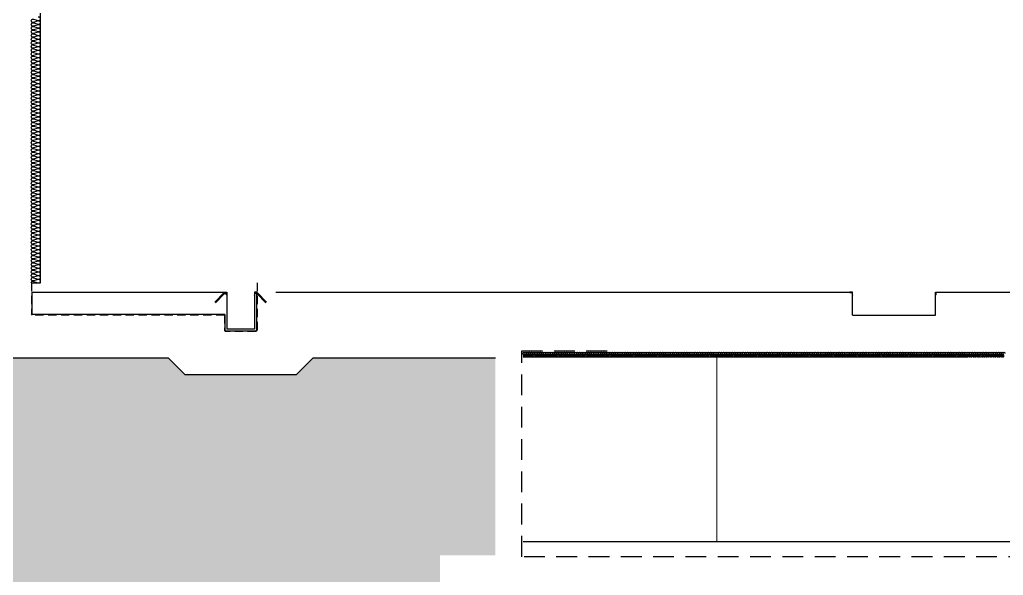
# Model space of a CAD drawing. Header units: millimetres. Extents: x 19868 to 801382, y -4805 to 85279.
# Drawn here: x 138163 to 148822, y 31313 to 37331 of the extents above; entities that cross this region are included whole.
import ezdxf

# ---------------------------------------------------------------- set-up
doc = ezdxf.new("R2010")
doc.units = ezdxf.units.MM
doc.header["$LTSCALE"] = 250
doc.linetypes.add('HID', pattern=[2.8, 1.8, -1])
for name, color, linetype in [('4fin', 4, 'Continuous'), ('A-ELE-8', 8, 'Continuous'), ('A-FIN', 6, 'Continuous'), ('A-FIN-8', 8, 'Continuous'), ('A-WP', 1, 'HID'), ('A-버림CONC', 4, 'Continuous'), ('ISL', 251, 'Continuous'), ('지반', 254, 'Continuous')]:
    doc.layers.add(name, color=color, linetype=linetype)
doc.layers.add('A-ELE-9', color=9, linetype='Continuous', lineweight=5)

msp = doc.modelspace()

# ---------------------------------------------------------------- hatches: boundary and pattern name
at = {"layer": '지반'}
h = msp.add_hatch(dxfattribs=at)
h.set_pattern_fill('EARTH', color=251, scale=70, angle=45)
h.paths.add_polyline_path([(35638.2, 34128.9), (27538.2, 33228.9), (19867.8, 33228.9), (19867.8, 23234.4), (170632.4, 23234.4), (170632.4, 34678.9), (161838.2, 34678.9), (161838.2, 34628.9), (161888.2, 34628.9), (161888.2, 34568.9), (161638.2, 34568.9), (161638.2, 34628.9), (161688.2, 34628.9), (161688.2, 34828.9), (159788.2, 34828.9), (159788.2, 34778.9), (159638.2, 34778.9), (159638.2, 33758.9), (159538.2, 33758.9), (159538.2, 31528.9), (160638.2, 31528.9), (160638.2, 30028.9), (160738.2, 30028.9), (160738.2, 29968.9), (145618.2, 29968.9), (145618.2, 30028.9), (145718.2, 30028.9), (145718.2, 30768.9), (142618.2, 30768.9), (142618.2, 30828.9), (142718.2, 30828.9), (142718.2, 31528.9), (143318.2, 31528.9), (143318.2, 33668.9), (141343.1, 33668.9), (141163.1, 33488.9), (139953.4, 33488.9), (139773.4, 33668.9), (137588.2, 33668.9), (137588.2, 33728.9), (137688.2, 33728.9), (137688.2, 34318.9), (135363.1, 34318.9), (135263.1, 34218.9), (124888.2, 34218.9), (124888.2, 32228.9), (125488.2, 32228.9), (125488.2, 31528.9), (125588.2, 31528.9), (125588.2, 31468.9), (123888.2, 31468.9), (123888.2, 31528.9), (123988.2, 31528.9), (123988.2, 31868.9), (118638.2, 31868.9), (118638.2, 31528.9), (118738.2, 31528.9), (118738.2, 31468.9), (117038.2, 31468.9), (117038.2, 31528.9), (117138.2, 31528.9), (117138.2, 32228.9), (117738.2, 32228.9), (117738.2, 34348.9), (115338.2, 34348.9), (115338.2, 33878.9), (115438.2, 33878.9), (115438.2, 33818.9), (114638.2, 33818.9), (114638.2, 33878.9), (114738.2, 33878.9), (114738.2, 34338.9), (88438.2, 34338.9), (88438.2, 31628.9), (89038.2, 31628.9), (89038.2, 30928.9), (89138.2, 30928.9), (89138.2, 30868.9), (87438.2, 30868.9), (87438.2, 30928.9), (87538.2, 30928.9), (87538.2, 31268.9), (82938.2, 31268.9), (82938.2, 30928.9), (83038.2, 30928.9), (83038.2, 30868.9), (81338.2, 30868.9), (81338.2, 30928.9), (81438.2, 30928.9), (81438.2, 31268.9), (75338.2, 31268.9), (75338.2, 30928.9), (75438.2, 30928.9), (75438.2, 30868.9), (73738.2, 30868.9), (73738.2, 30928.9), (73838.2, 30928.9), (73838.2, 31628.9), (74438.2, 31628.9), (74438.2, 33818.9), (56438.2, 33818.9), (56438.2, 31878.9), (57038.2, 31878.9), (57038.2, 30878.9), (57138.2, 30878.9), (57138.2, 30818.9), (52138.2, 30818.9), (52138.2, 30878.9), (52238.2, 30878.9), (52238.2, 31878.9), (52538.2, 31878.9), (52538.2, 33748.9), (45258.2, 33748.9), (45258.2, 33108.9), (45358.2, 33108.9), (45358.2, 33048.9), (43518.2, 33048.9), (43518.2, 33108.9), (43618.2, 33108.9), (43618.2, 33648.9), (41678.2, 33648.9), (41608.2, 33718.9), (40588.2, 33718.9), (40588.2, 33028.9), (40688.2, 33028.9), (40688.2, 32968.9), (38988.2, 32968.9), (38988.2, 33028.9), (39088.2, 33028.9), (39088.2, 33678.9), (38838.2, 33828.9), (38838.2, 34308.9), (38848.7, 34319.4), (37038.2, 34128.9)])

# ---------------------------------------------------------------- linework, layer by layer
at = {"layer": '4fin'}
for points in [[(147158.2, 34378.9, 0.1640283), (147159.5, 34375.9), (147185.2, 34375.9), (147185.2, 34350.2, 0.1902405), (147188.2, 34348.9), (147188.2, 34378.9)], [(148118.2, 34378.9, -0.1640283), (148116.9, 34375.9), (148091.2, 34375.9), (148091.2, 34350.2, -0.1902405), (148088.2, 34348.9), (148088.2, 34378.9)]]:
    msp.add_lwpolyline(points, format="xyb", close=True, dxfattribs=at)
at = {"layer": 'A-ELE-8'}
for p, q in [((140379.4, 34375.9), (140277.3, 34272.3)), ((140383.6, 34365.9), (140284.4, 34265.3)), ((140379.4, 34375.9), (140405.2, 34375.9)), ((140383.6, 34365.9), (140405.2, 34365.9)), ((140737, 34375.9), (140711.2, 34375.9)), ((140732.9, 34365.9), (140711.2, 34365.9)), ((140732.9, 34365.9), (140832, 34265.3)), ((140737, 34375.9), (140839.1, 34272.3))]:
    msp.add_line(p, q, dxfattribs=at)
for points in [[(140405.2, 34352.5), (140405.2, 34375.9), (140381.9, 34375.9, -0.3837147), (140378.2, 34378.9), (140408.2, 34378.9), (140408.2, 34348.9, -0.4270462)], [(140711.2, 34352.5), (140711.2, 34375.9), (140734.5, 34375.9, 0.3837147), (140738.2, 34378.9), (140708.2, 34378.9), (140708.2, 34348.9, 0.4270462)]]:
    msp.add_lwpolyline(points, format="xyb", close=True, dxfattribs=at)
at = {"layer": 'A-ELE-9'}
msp.add_line((145718.2, 33678.9), (145718.2, 31678.9), dxfattribs=at)
at = {"layer": 'A-FIN'}
for p, q in [((138291.2, 34378.9), (140408.2, 34378.9)), ((140408.2, 34378.9), (140408.2, 33978.9)), ((140708.2, 34378.9), (140708.2, 33978.9)), ((140708.2, 34378.9), (140735.2, 34378.9)), ((140938.2, 34378.9), (147188.2, 34378.9)), ((147188.2, 34128.9), (147188.2, 34378.9)), ((148088.2, 34128.9), (148088.2, 34378.9)), ((148088.2, 34378.9), (149238.2, 34378.9)), ((147188.2, 34128.9), (148088.2, 34128.9)), ((140708.2, 33978.9), (140408.2, 33978.9)), ((143618.2, 31678.9), (159238.2, 31678.9))]:
    msp.add_line(p, q, dxfattribs=at)
at = {"layer": 'A-FIN-8'}
for p, q in [((138296.2, 34378.9), (138296.2, 34147.1)), ((140730.2, 34378.9), (140730.2, 33967.1)), ((138306.4, 34136.9), (138296.2, 34147.1)), ((140386.2, 34136.9), (138306.4, 34136.9)), ((140386.2, 34136.9), (140386.2, 33967.1)), ((140396.4, 33956.9), (140386.2, 33967.1)), ((140396.4, 33956.9), (140386.2, 33967.1)), ((140720, 33956.9), (140396.4, 33956.9)), ((140720, 33956.9), (140730.2, 33967.1)), ((140720, 33956.9), (140730.2, 33967.1))]:
    msp.add_line(p, q, dxfattribs=at)
at = {"layer": 'A-WP', "ltscale": 0.2}
for p, q in [((140735.2, 34478.9), (140735.2, 33964.1)), ((140735.2, 34478.9), (140738.2, 34478.9)), ((138303.4, 34131.9), (138291.2, 34144.1)), ((140381.2, 34131.9), (138303.4, 34131.9)), ((140381.2, 34131.9), (140381.2, 33964.1)), ((140381.2, 33964.1), (140393.4, 33951.9)), ((140723.1, 33951.9), (140393.4, 33951.9)), ((140735.2, 33964.1), (140723.1, 33951.9))]:
    msp.add_line(p, q, dxfattribs=at)
at = {"layer": 'A-WP', "linetype": 'HID', "ltscale": 0.2}
msp.add_lwpolyline([(138288.2, 34478.9), (138291.2, 34478.9), (138291.2, 34144.1)], dxfattribs=at)
at = {"layer": 'A-WP', "linetype": 'HID', "ltscale": 0.5}
msp.add_lwpolyline([(157938.2, 34343.9), (158953.2, 34343.9), (158953.2, 33843.9), (159253.2, 33843.9), (159253.2, 31513.9), (143603.2, 31513.9), (143603.2, 33743.9), (144618.2, 33743.9)], dxfattribs=at)
at = {"layer": 'A-버림CONC'}
msp.add_lwpolyline([(137688.2, 33728.9), (137588.2, 33728.9), (137588.2, 33668.9), (139773.4, 33668.9), (139953.4, 33488.9), (141163.1, 33488.9), (141343.1, 33668.9), (143318.2, 33668.9)], dxfattribs=at)
at = {"layer": 'ISL'}
msp.add_lwpolyline([(138291.2, 34478.9), (138388.2, 34478.9), (138388.2, 42128.9), (139138.2, 42128.9), (139138.2, 43248.9), (149138.2, 43248.9), (149138.2, 42328.9), (150138.2, 42328.9), (150138.2, 43248.9), (154138.2, 43248.9), (154138.2, 42328.9), (155138.2, 42328.9), (155138.2, 43228.9), (158938.2, 43228.9), (158938.2, 42878.9), (159038.2, 42878.9)], dxfattribs=at)
msp.add_lwpolyline([(138288.2, 34479, -0.5092668), (138312.4, 34496.6), (138364, 34481.3, 1.3725934), (138364, 34516.6), (138312.4, 34501.3, -0.5092668), (138288.2, 34519, -0.5092668), (138312.4, 34536.6), (138364, 34521.3, 1.3725934), (138364, 34556.6), (138312.4, 34541.3, -0.5092668), (138288.2, 34559, -0.5092668), (138312.4, 34576.6), (138364, 34561.3, 1.3725934), (138364, 34596.6), (138312.4, 34581.3, -0.5092668), (138288.2, 34599, -0.5092668), (138312.4, 34616.6), (138364, 34601.3, 1.3725934), (138364, 34636.6), (138312.4, 34621.3, -0.5092668), (138288.2, 34639, -0.5092668), (138312.4, 34656.6), (138364, 34641.3, 1.3725934), (138364, 34676.6), (138312.4, 34661.3, -0.5092668), (138288.2, 34679, -0.5092668), (138312.4, 34696.6), (138364, 34681.3, 1.3725934), (138364, 34716.6), (138312.4, 34701.3, -0.5092668), (138288.2, 34719, -0.5092668), (138312.4, 34736.6), (138364, 34721.3, 1.3725934), (138364, 34756.6), (138312.4, 34741.3, -0.5092668), (138288.2, 34759, -0.5092668), (138312.4, 34776.6), (138364, 34761.3, 1.3725934), (138364, 34796.6), (138312.4, 34781.3, -0.5092668), (138288.2, 34799, -0.5092668), (138312.4, 34816.6), (138364, 34801.3, 1.3725934), (138364, 34836.6), (138312.4, 34821.3, -0.5092668), (138288.2, 34839, -0.5092668), (138312.4, 34856.6), (138364, 34841.3, 1.3725934), (138364, 34876.6), (138312.4, 34861.3, -0.5092668), (138288.2, 34879, -0.5092668), (138312.4, 34896.6), (138364, 34881.3, 1.3725934), (138364, 34916.6), (138312.4, 34901.3, -0.5092668), (138288.2, 34919, -0.5092668), (138312.4, 34936.6), (138364, 34921.3, 1.3725934), (138364, 34956.6), (138312.4, 34941.3, -0.5092668), (138288.2, 34959, -0.5092668), (138312.4, 34976.6), (138364, 34961.3, 1.3725934), (138364, 34996.6), (138312.4, 34981.3, -0.5092668), (138288.2, 34999, -0.5092668), (138312.4, 35016.6), (138364, 35001.3, 1.3725934), (138364, 35036.6), (138312.4, 35021.3, -0.5092668), (138288.2, 35039, -0.5092668), (138312.4, 35056.6), (138364, 35041.3, 1.3725934), (138364, 35076.6), (138312.4, 35061.3, -0.5092668), (138288.2, 35079, -0.5092668), (138312.4, 35096.6), (138364, 35081.3, 1.3725934), (138364, 35116.6), (138312.4, 35101.3, -0.5092668), (138288.2, 35119, -0.5092668), (138312.4, 35136.6), (138364, 35121.3, 1.3725934), (138364, 35156.6), (138312.4, 35141.3, -0.5092668), (138288.2, 35159, -0.5092668), (138312.4, 35176.6), (138364, 35161.3, 1.3725934), (138364, 35196.6), (138312.4, 35181.3, -0.5092668), (138288.2, 35199, -0.5092668), (138312.4, 35216.6), (138364, 35201.3, 1.3725934), (138364, 35236.6), (138312.4, 35221.3, -0.5092668), (138288.2, 35239, -0.5092668), (138312.4, 35256.6), (138364, 35241.3, 1.3725934), (138364, 35276.6), (138312.4, 35261.3, -0.5092668), (138288.2, 35279, -0.5092668), (138312.4, 35296.6), (138364, 35281.3, 1.3725934), (138364, 35316.6), (138312.4, 35301.3, -0.5092668), (138288.2, 35319, -0.5092668), (138312.4, 35336.6), (138364, 35321.3, 1.3725934), (138364, 35356.6), (138312.4, 35341.3, -0.5092668), (138288.2, 35359, -0.5092668), (138312.4, 35376.6), (138364, 35361.3, 1.3725934), (138364, 35396.6), (138312.4, 35381.3, -0.5092668), (138288.2, 35399, -0.5092668), (138312.4, 35416.6), (138364, 35401.3, 1.3725934), (138364, 35436.6), (138312.4, 35421.3, -0.5092668), (138288.2, 35439, -0.5092668), (138312.4, 35456.6), (138364, 35441.3, 1.3725934), (138364, 35476.6), (138312.4, 35461.3, -0.5092668), (138288.2, 35479, -0.5092668), (138312.4, 35496.6), (138364, 35481.3, 1.3725934), (138364, 35516.6), (138312.4, 35501.3, -0.5092668), (138288.2, 35519, -0.5092668), (138312.4, 35536.6), (138364, 35521.3, 1.3725934), (138364, 35556.6), (138312.4, 35541.3, -0.5092668), (138288.2, 35559, -0.5092668), (138312.4, 35576.6), (138364, 35561.3, 1.3725934), (138364, 35596.6), (138312.4, 35581.3, -0.5092668), (138288.2, 35599, -0.5092668), (138312.4, 35616.6), (138364, 35601.3, 1.3725934), (138364, 35636.6), (138312.4, 35621.3, -0.5092668), (138288.2, 35639, -0.5092668), (138312.4, 35656.6), (138364, 35641.3, 1.3725934), (138364, 35676.6), (138312.4, 35661.3, -0.5092668), (138288.2, 35679, -0.5092668), (138312.4, 35696.6), (138364, 35681.3, 1.3725934), (138364, 35716.6), (138312.4, 35701.3, -0.5092668), (138288.2, 35719, -0.5092668), (138312.4, 35736.6), (138364, 35721.3, 1.3725934), (138364, 35756.6), (138312.4, 35741.3, -0.5092668), (138288.2, 35759, -0.5092668), (138312.4, 35776.6), (138364, 35761.3, 1.3725934), (138364, 35796.6), (138312.4, 35781.3, -0.5092668), (138288.2, 35799, -0.5092668), (138312.4, 35816.6), (138364, 35801.3, 1.3725934), (138364, 35836.6), (138312.4, 35821.3, -0.5092668), (138288.2, 35839, -0.5092668), (138312.4, 35856.6), (138364, 35841.3, 1.3725934), (138364, 35876.6), (138312.4, 35861.3, -0.5092668), (138288.2, 35879, -0.5092668), (138312.4, 35896.6), (138364, 35881.3, 1.3725934), (138364, 35916.6), (138312.4, 35901.3, -0.5092668), (138288.2, 35919, -0.5092668), (138312.4, 35936.6), (138364, 35921.3, 1.3725934), (138364, 35956.6), (138312.4, 35941.3, -0.5092668), (138288.2, 35959, -0.5092668), (138312.4, 35976.6), (138364, 35961.3, 1.3725934), (138364, 35996.6), (138312.4, 35981.3, -0.5092668), (138288.2, 35999, -0.5092668), (138312.4, 36016.6), (138364, 36001.3, 1.3725934), (138364, 36036.6), (138312.4, 36021.3, -0.5092668), (138288.2, 36039, -0.5092668), (138312.4, 36056.6), (138364, 36041.3, 1.3725934), (138364, 36076.6), (138312.4, 36061.3, -0.5092668), (138288.2, 36079, -0.5092668), (138312.4, 36096.6), (138364, 36081.3, 1.3725934), (138364, 36116.6), (138312.4, 36101.3, -0.5092668), (138288.2, 36119, -0.5092668), (138312.4, 36136.6), (138364, 36121.3, 1.3725934), (138364, 36156.6), (138312.4, 36141.3, -0.5092668), (138288.2, 36159, -0.5092668), (138312.4, 36176.6), (138364, 36161.3, 1.3725934), (138364, 36196.6), (138312.4, 36181.3, -0.5092668), (138288.2, 36199, -0.5092668), (138312.4, 36216.6), (138364, 36201.3, 1.3725934), (138364, 36236.6), (138312.4, 36221.3, -0.5092668), (138288.2, 36239, -0.5092668), (138312.4, 36256.6), (138364, 36241.3, 1.3725934), (138364, 36276.6), (138312.4, 36261.3, -0.5092668), (138288.2, 36279, -0.5092668), (138312.4, 36296.6), (138364, 36281.3, 1.3725934), (138364, 36316.6), (138312.4, 36301.3, -0.5092668), (138288.2, 36319, -0.5092668), (138312.4, 36336.6), (138364, 36321.3, 1.3725934), (138364, 36356.6), (138312.4, 36341.3, -0.5092668), (138288.2, 36359, -0.5092668), (138312.4, 36376.6), (138364, 36361.3, 1.3725934), (138364, 36396.6), (138312.4, 36381.3, -0.5092668), (138288.2, 36399, -0.5092668), (138312.4, 36416.6), (138364, 36401.3, 1.3725934), (138364, 36436.6), (138312.4, 36421.3, -0.5092668), (138288.2, 36439, -0.5092668), (138312.4, 36456.6), (138364, 36441.3, 1.3725934), (138364, 36476.6), (138312.4, 36461.3, -0.5092668), (138288.2, 36479, -0.5092668), (138312.4, 36496.6), (138364, 36481.3, 1.3725934), (138364, 36516.6), (138312.4, 36501.3, -0.5092668), (138288.2, 36519, -0.5092668), (138312.4, 36536.6), (138364, 36521.3, 1.3725934), (138364, 36556.6), (138312.4, 36541.3, -0.5092668), (138288.2, 36559, -0.5092668), (138312.4, 36576.6), (138364, 36561.3, 1.3725934), (138364, 36596.6), (138312.4, 36581.3, -0.5092668), (138288.2, 36599, -0.5092668), (138312.4, 36616.6), (138364, 36601.3, 1.3725934), (138364, 36636.6), (138312.4, 36621.3, -0.5092668), (138288.2, 36639, -0.5092668), (138312.4, 36656.6), (138364, 36641.3, 1.3725934), (138364, 36676.6), (138312.4, 36661.3, -0.5092668), (138288.2, 36679, -0.5092668), (138312.4, 36696.6), (138364, 36681.3, 1.3725934), (138364, 36716.6), (138312.4, 36701.3, -0.5092668), (138288.2, 36719, -0.5092668), (138312.4, 36736.6), (138364, 36721.3, 1.3725934), (138364, 36756.6), (138312.4, 36741.3, -0.5092668), (138288.2, 36759, -0.5092668), (138312.4, 36776.6), (138364, 36761.3, 1.3725934), (138364, 36796.6), (138312.4, 36781.3, -0.5092668), (138288.2, 36799, -0.5092668), (138312.4, 36816.6), (138364, 36801.3, 1.3725934), (138364, 36836.6), (138312.4, 36821.3, -0.5092668), (138288.2, 36839, -0.5092668), (138312.4, 36856.6), (138364, 36841.3, 1.3725934), (138364, 36876.6), (138312.4, 36861.3, -0.5092668), (138288.2, 36879, -0.5092668), (138312.4, 36896.6), (138364, 36881.3, 1.3725934), (138364, 36916.6), (138312.4, 36901.3, -0.5092668), (138288.2, 36919, -0.5092668), (138312.4, 36936.6), (138364, 36921.3, 1.3725934), (138364, 36956.6), (138312.4, 36941.3, -0.5092668), (138288.2, 36959, -0.5092668), (138312.4, 36976.6), (138364, 36961.3, 1.3725934), (138364, 36996.6), (138312.4, 36981.3, -0.5092668), (138288.2, 36999, -0.5092668), (138312.4, 37016.6), (138364, 37001.3, 1.3725934), (138364, 37036.6), (138312.4, 37021.3, -0.5092668), (138288.2, 37039, -0.5092668), (138312.4, 37056.6), (138364, 37041.3, 1.3725934), (138364, 37076.6), (138312.4, 37061.3, -0.5092668), (138288.2, 37079, -0.5092668), (138312.4, 37096.6), (138364, 37081.3, 1.3725934), (138364, 37116.6), (138312.4, 37101.3, -0.5092668), (138288.2, 37119, -0.5092668), (138312.4, 37136.6), (138364, 37121.3, 1.3725934), (138364, 37156.6), (138312.4, 37141.3, -0.5092668), (138288.2, 37159, -0.5092668), (138312.4, 37176.6), (138364, 37161.3, 1.3725934), (138364, 37196.6), (138312.4, 37181.3, -0.5092668), (138288.2, 37199, -0.5092668), (138312.4, 37216.6), (138364, 37201.3, 1.3725934), (138364, 37236.6), (138312.4, 37221.3, -0.5092668), (138288.2, 37239, -0.5092668), (138312.4, 37256.6), (138364, 37241.3, 1.3725934), (138364, 37276.6), (138312.4, 37261.3, -0.5092668), (138288.2, 37279, -0.5092668), (138312.4, 37296.6), (138364, 37281.3, 1.3725934), (138364, 37316.6), (138312.4, 37301.3, -0.5092668), (138288.2, 37319, -0.5092668), (138312.4, 37336.6), (138364, 37321.3, 1.3725934), (138364, 37356.6)], format="xyb", dxfattribs=at)
at = {"layer": 'ISL', "elevation": 0}
msp.add_lwpolyline([(143618.2, 33678.9, 0.5092668), (143627, 33691.1), (143619.4, 33716.8, -1.3725934), (143637, 33716.8), (143629.4, 33691.1, 0.5092668), (143638.2, 33678.9, 0.5092668), (143647, 33691.1), (143639.4, 33716.8, -1.3725934), (143657, 33716.8), (143649.4, 33691.1, 0.5092668), (143658.2, 33678.9, 0.5092668), (143667, 33691.1), (143659.4, 33716.8, -1.3725934), (143677, 33716.8), (143669.4, 33691.1, 0.5092668), (143678.2, 33678.9, 0.5092668), (143687, 33691.1), (143679.4, 33716.8, -1.3725934), (143697, 33716.8), (143689.4, 33691.1, 0.5092668), (143698.2, 33678.9, 0.5092668), (143707, 33691.1), (143699.4, 33716.8, -1.3725934), (143717, 33716.8), (143709.4, 33691.1, 0.5092668), (143718.2, 33678.9, 0.5092668), (143727, 33691.1), (143719.4, 33716.8, -1.3725934), (143737, 33716.8), (143729.4, 33691.1, 0.5092668), (143738.2, 33678.9, 0.5092668), (143747, 33691.1), (143739.4, 33716.8, -1.3725934), (143757, 33716.8), (143749.4, 33691.1, 0.5092668), (143758.2, 33678.9, 0.5092668), (143767, 33691.1), (143759.4, 33716.8, -1.3725934), (143777, 33716.8), (143769.4, 33691.1, 0.5092668), (143778.2, 33678.9, 0.5092668), (143787, 33691.1), (143779.4, 33716.8, -1.3725934), (143797, 33716.8), (143789.4, 33691.1, 0.5092668), (143798.2, 33678.9, 0.5092668), (143807, 33691.1), (143799.4, 33716.8, -1.3725934), (143817, 33716.8), (143809.4, 33691.1, 0.5092668), (143818.2, 33678.9, 0.5092668), (143827, 33691.1), (143819.4, 33716.8, -1.3725934), (143837, 33716.8), (143829.4, 33691.1, 0.5092668), (143838.2, 33678.9, 0.5092668), (143847, 33691.1), (143839.4, 33716.8, -1.3725934), (143857, 33716.8), (143849.4, 33691.1, 0.5092668), (143858.2, 33678.9, 0.5092668), (143867, 33691.1), (143859.4, 33716.8, -1.3725934), (143877, 33716.8), (143869.4, 33691.1, 0.5092668), (143878.2, 33678.9, 0.5092668), (143887, 33691.1), (143879.4, 33716.8, -1.3725934), (143897, 33716.8), (143889.4, 33691.1, 0.5092668), (143898.2, 33678.9, 0.5092668), (143907, 33691.1), (143899.4, 33716.8, -1.3725934), (143917, 33716.8), (143909.4, 33691.1, 0.5092668), (143918.2, 33678.9, 0.5092668), (143927, 33691.1), (143919.4, 33716.8, -1.3725934), (143937, 33716.8), (143929.4, 33691.1, 0.5092668), (143938.2, 33678.9, 0.5092668), (143947, 33691.1), (143939.4, 33716.8, -1.3725934), (143957, 33716.8), (143949.4, 33691.1, 0.5092668), (143958.2, 33678.9, 0.5092668), (143967, 33691.1), (143959.4, 33716.8, -1.3725934), (143977, 33716.8), (143969.4, 33691.1, 0.5092668), (143978.2, 33678.9, 0.5092668), (143987, 33691.1), (143979.4, 33716.8, -1.3725934), (143997, 33716.8), (143989.4, 33691.1, 0.5092668), (143998.2, 33678.9, 0.5092668), (144007, 33691.1), (143999.4, 33716.8, -1.3725934), (144017, 33716.8), (144009.4, 33691.1, 0.5092668), (144018.2, 33678.9, 0.5092668), (144027, 33691.1), (144019.4, 33716.8, -1.3725934), (144037, 33716.8), (144029.4, 33691.1, 0.5092668), (144038.2, 33678.9, 0.5092668), (144047, 33691.1), (144039.4, 33716.8, -1.3725934), (144057, 33716.8), (144049.4, 33691.1, 0.5092668), (144058.2, 33678.9, 0.5092668), (144067, 33691.1), (144059.4, 33716.8, -1.3725934), (144077, 33716.8), (144069.4, 33691.1, 0.5092668), (144078.2, 33678.9, 0.5092668), (144087, 33691.1), (144079.4, 33716.8, -1.3725934), (144097, 33716.8), (144089.4, 33691.1, 0.5092668), (144098.2, 33678.9, 0.5092668), (144107, 33691.1), (144099.4, 33716.8, -1.3725934), (144117, 33716.8), (144109.4, 33691.1, 0.5092668), (144118.2, 33678.9, 0.5092668), (144127, 33691.1), (144119.4, 33716.8, -1.3725934), (144137, 33716.8), (144129.4, 33691.1, 0.5092668), (144138.2, 33678.9, 0.5092668), (144147, 33691.1), (144139.4, 33716.8, -1.3725934), (144157, 33716.8), (144149.4, 33691.1, 0.5092668), (144158.2, 33678.9, 0.5092668), (144167, 33691.1), (144159.4, 33716.8, -1.3725934), (144177, 33716.8), (144169.4, 33691.1, 0.5092668), (144178.2, 33678.9, 0.5092668), (144187, 33691.1), (144179.4, 33716.8, -1.3725934), (144197, 33716.8), (144189.4, 33691.1, 0.5092668), (144198.2, 33678.9, 0.5092668), (144207, 33691.1), (144199.4, 33716.8, -1.3725934), (144217, 33716.8), (144209.4, 33691.1, 0.5092668), (144218.2, 33678.9, 0.5092668), (144227, 33691.1), (144219.4, 33716.8, -1.3725934), (144237, 33716.8), (144229.4, 33691.1, 0.5092668), (144238.2, 33678.9, 0.5092668), (144247, 33691.1), (144239.4, 33716.8, -1.3725934), (144257, 33716.8), (144249.4, 33691.1, 0.5092668), (144258.2, 33678.9, 0.5092668), (144267, 33691.1), (144259.4, 33716.8, -1.3725934), (144277, 33716.8), (144269.4, 33691.1, 0.5092668), (144278.2, 33678.9, 0.5092668), (144287, 33691.1), (144279.4, 33716.8, -1.3725934), (144297, 33716.8), (144289.4, 33691.1, 0.5092668), (144298.2, 33678.9, 0.5092668), (144307, 33691.1), (144299.4, 33716.8, -1.3725934), (144317, 33716.8), (144309.4, 33691.1, 0.5092668), (144318.2, 33678.9, 0.5092668), (144327, 33691.1), (144319.4, 33716.8, -1.3725934), (144337, 33716.8), (144329.4, 33691.1, 0.5092668), (144338.2, 33678.9, 0.5092668), (144347, 33691.1), (144339.4, 33716.8, -1.3725934), (144357, 33716.8), (144349.4, 33691.1, 0.5092668), (144358.2, 33678.9, 0.5092668), (144367, 33691.1), (144359.4, 33716.8, -1.3725934), (144377, 33716.8), (144369.4, 33691.1, 0.5092668), (144378.2, 33678.9, 0.5092668), (144387, 33691.1), (144379.4, 33716.8, -1.3725934), (144397, 33716.8), (144389.4, 33691.1, 0.5092668), (144398.2, 33678.9, 0.5092668), (144407, 33691.1), (144399.4, 33716.8, -1.3725934), (144417, 33716.8), (144409.4, 33691.1, 0.5092668), (144418.2, 33678.9, 0.5092668), (144427, 33691.1), (144419.4, 33716.8, -1.3725934), (144437, 33716.8), (144429.4, 33691.1, 0.5092668), (144438.2, 33678.9, 0.5092668), (144447, 33691.1), (144439.4, 33716.8, -1.3725934), (144457, 33716.8), (144449.4, 33691.1, 0.5092668), (144458.2, 33678.9, 0.5092668), (144467, 33691.1), (144459.4, 33716.8, -1.3725934), (144477, 33716.8), (144469.4, 33691.1, 0.5092668), (144478.2, 33678.9, 0.5092668), (144487, 33691.1), (144479.4, 33716.8, -1.3725934), (144497, 33716.8), (144489.4, 33691.1, 0.5092668), (144498.2, 33678.9, 0.5092668), (144507, 33691.1), (144499.4, 33716.8, -1.3725934), (144517, 33716.8), (144509.4, 33691.1, 0.5092668), (144518.2, 33678.9, 0.5092668), (144527, 33691.1), (144519.4, 33716.8, -1.3725934), (144537, 33716.8), (144529.4, 33691.1, 0.5092668), (144538.2, 33678.9, 0.5092668), (144547, 33691.1), (144539.4, 33716.8, -1.3725934), (144557, 33716.8), (144549.4, 33691.1, 0.5092668), (144558.2, 33678.9, 0.5092668), (144567, 33691.1), (144559.4, 33716.8, -1.3725934), (144577, 33716.8), (144569.4, 33691.1, 0.5092668), (144578.2, 33678.9, 0.5092668), (144587, 33691.1), (144579.4, 33716.8, -1.3725934), (144597, 33716.8), (144589.4, 33691.1, 0.5092668), (144598.2, 33678.9, 0.5092668), (144607, 33691.1), (144599.4, 33716.8, -1.3725934), (144617, 33716.8), (144609.4, 33691.1, 0.5092668), (144618.2, 33678.9, 0.5092668), (144627, 33691.1), (144619.4, 33716.8, -1.3725934), (144637, 33716.8), (144629.4, 33691.1, 0.5092668), (144638.2, 33678.9, 0.5092668), (144647, 33691.1), (144639.4, 33716.8, -1.3725934), (144657, 33716.8), (144649.4, 33691.1, 0.5092668), (144658.2, 33678.9, 0.5092668), (144667, 33691.1), (144659.4, 33716.8, -1.3725934), (144677, 33716.8), (144669.4, 33691.1, 0.5092668), (144678.2, 33678.9, 0.5092668), (144687, 33691.1), (144679.4, 33716.8, -1.3725934), (144697, 33716.8), (144689.4, 33691.1, 0.5092668), (144698.2, 33678.9, 0.5092668), (144707, 33691.1), (144699.4, 33716.8, -1.3725934), (144717, 33716.8), (144709.4, 33691.1, 0.5092668), (144718.2, 33678.9, 0.5092668), (144727, 33691.1), (144719.4, 33716.8, -1.3725934), (144737, 33716.8), (144729.4, 33691.1, 0.5092668), (144738.2, 33678.9, 0.5092668), (144747, 33691.1), (144739.4, 33716.8, -1.3725934), (144757, 33716.8), (144749.4, 33691.1, 0.5092668), (144758.2, 33678.9, 0.5092668), (144767, 33691.1), (144759.4, 33716.8, -1.3725934), (144777, 33716.8), (144769.4, 33691.1, 0.5092668), (144778.2, 33678.9, 0.5092668), (144787, 33691.1), (144779.4, 33716.8, -1.3725934), (144797, 33716.8), (144789.4, 33691.1, 0.5092668), (144798.2, 33678.9, 0.5092668), (144807, 33691.1), (144799.4, 33716.8, -1.3725934), (144817, 33716.8), (144809.4, 33691.1, 0.5092668), (144818.2, 33678.9, 0.5092668), (144827, 33691.1), (144819.4, 33716.8, -1.3725934), (144837, 33716.8), (144829.4, 33691.1, 0.5092668), (144838.2, 33678.9, 0.5092668), (144847, 33691.1), (144839.4, 33716.8, -1.3725934), (144857, 33716.8), (144849.4, 33691.1, 0.5092668), (144858.2, 33678.9, 0.5092668), (144867, 33691.1), (144859.4, 33716.8, -1.3725934), (144877, 33716.8), (144869.4, 33691.1, 0.5092668), (144878.2, 33678.9, 0.5092668), (144887, 33691.1), (144879.4, 33716.8, -1.3725934), (144897, 33716.8), (144889.4, 33691.1, 0.5092668), (144898.2, 33678.9, 0.5092668), (144907, 33691.1), (144899.4, 33716.8, -1.3725934), (144917, 33716.8), (144909.4, 33691.1, 0.5092668), (144918.2, 33678.9, 0.5092668), (144927, 33691.1), (144919.4, 33716.8, -1.3725934), (144937, 33716.8), (144929.4, 33691.1, 0.5092668), (144938.2, 33678.9, 0.5092668), (144947, 33691.1), (144939.4, 33716.8, -1.3725934), (144957, 33716.8), (144949.4, 33691.1, 0.5092668), (144958.2, 33678.9, 0.5092668), (144967, 33691.1), (144959.4, 33716.8, -1.3725934), (144977, 33716.8), (144969.4, 33691.1, 0.5092668), (144978.2, 33678.9, 0.5092668), (144987, 33691.1), (144979.4, 33716.8, -1.3725934), (144997, 33716.8), (144989.4, 33691.1, 0.5092668), (144998.2, 33678.9, 0.5092668), (145007, 33691.1), (144999.4, 33716.8, -1.3725934), (145017, 33716.8), (145009.4, 33691.1, 0.5092668), (145018.2, 33678.9, 0.5092668), (145027, 33691.1), (145019.4, 33716.8, -1.3725934), (145037, 33716.8), (145029.4, 33691.1, 0.5092668), (145038.2, 33678.9, 0.5092668), (145047, 33691.1), (145039.4, 33716.8, -1.3725934), (145057, 33716.8), (145049.4, 33691.1, 0.5092668), (145058.2, 33678.9, 0.5092668), (145067, 33691.1), (145059.4, 33716.8, -1.3725934), (145077, 33716.8), (145069.4, 33691.1, 0.5092668), (145078.2, 33678.9, 0.5092668), (145087, 33691.1), (145079.4, 33716.8, -1.3725934), (145097, 33716.8), (145089.4, 33691.1, 0.5092668), (145098.2, 33678.9, 0.5092668), (145107, 33691.1), (145099.4, 33716.8, -1.3725934), (145117, 33716.8), (145109.4, 33691.1, 0.5092668), (145118.2, 33678.9, 0.5092668), (145127, 33691.1), (145119.4, 33716.8, -1.3725934), (145137, 33716.8), (145129.4, 33691.1, 0.5092668), (145138.2, 33678.9, 0.5092668), (145147, 33691.1), (145139.4, 33716.8, -1.3725934), (145157, 33716.8), (145149.4, 33691.1, 0.5092668), (145158.2, 33678.9, 0.5092668), (145167, 33691.1), (145159.4, 33716.8, -1.3725934), (145177, 33716.8), (145169.4, 33691.1, 0.5092668), (145178.2, 33678.9, 0.5092668), (145187, 33691.1), (145179.4, 33716.8, -1.3725934), (145197, 33716.8), (145189.4, 33691.1, 0.5092668), (145198.2, 33678.9, 0.5092668), (145207, 33691.1), (145199.4, 33716.8, -1.3725934), (145217, 33716.8), (145209.4, 33691.1, 0.5092668), (145218.2, 33678.9, 0.5092668), (145227, 33691.1), (145219.4, 33716.8, -1.3725934), (145237, 33716.8), (145229.4, 33691.1, 0.5092668), (145238.2, 33678.9, 0.5092668), (145247, 33691.1), (145239.4, 33716.8, -1.3725934), (145257, 33716.8), (145249.4, 33691.1, 0.5092668), (145258.2, 33678.9, 0.5092668), (145267, 33691.1), (145259.4, 33716.8, -1.3725934), (145277, 33716.8), (145269.4, 33691.1, 0.5092668), (145278.2, 33678.9, 0.5092668), (145287, 33691.1), (145279.4, 33716.8, -1.3725934), (145297, 33716.8), (145289.4, 33691.1, 0.5092668), (145298.2, 33678.9, 0.5092668), (145307, 33691.1), (145299.4, 33716.8, -1.3725934), (145317, 33716.8), (145309.4, 33691.1, 0.5092668), (145318.2, 33678.9, 0.5092668), (145327, 33691.1), (145319.4, 33716.8, -1.3725934), (145337, 33716.8), (145329.4, 33691.1, 0.5092668), (145338.2, 33678.9, 0.5092668), (145347, 33691.1), (145339.4, 33716.8, -1.3725934), (145357, 33716.8), (145349.4, 33691.1, 0.5092668), (145358.2, 33678.9, 0.5092668), (145367, 33691.1), (145359.4, 33716.8, -1.3725934), (145377, 33716.8), (145369.4, 33691.1, 0.5092668), (145378.2, 33678.9, 0.5092668), (145387, 33691.1), (145379.4, 33716.8, -1.3725934), (145397, 33716.8), (145389.4, 33691.1, 0.5092668), (145398.2, 33678.9, 0.5092668), (145407, 33691.1), (145399.4, 33716.8, -1.3725934), (145417, 33716.8), (145409.4, 33691.1, 0.5092668), (145418.2, 33678.9, 0.5092668), (145427, 33691.1), (145419.4, 33716.8, -1.3725934), (145437, 33716.8), (145429.4, 33691.1, 0.5092668), (145438.2, 33678.9, 0.5092668), (145447, 33691.1), (145439.4, 33716.8, -1.3725934), (145457, 33716.8), (145449.4, 33691.1, 0.5092668), (145458.2, 33678.9, 0.5092668), (145467, 33691.1), (145459.4, 33716.8, -1.3725934), (145477, 33716.8), (145469.4, 33691.1, 0.5092668), (145478.2, 33678.9, 0.5092668), (145487, 33691.1), (145479.4, 33716.8, -1.3725934), (145497, 33716.8), (145489.4, 33691.1, 0.5092668), (145498.2, 33678.9, 0.5092668), (145507, 33691.1), (145499.4, 33716.8, -1.3725934), (145517, 33716.8), (145509.4, 33691.1, 0.5092668), (145518.2, 33678.9, 0.5092668), (145527, 33691.1), (145519.4, 33716.8, -1.3725934), (145537, 33716.8), (145529.4, 33691.1, 0.5092668), (145538.2, 33678.9, 0.5092668), (145547, 33691.1), (145539.4, 33716.8, -1.3725934), (145557, 33716.8), (145549.4, 33691.1, 0.5092668), (145558.2, 33678.9, 0.5092668), (145567, 33691.1), (145559.4, 33716.8, -1.3725934), (145577, 33716.8), (145569.4, 33691.1, 0.5092668), (145578.2, 33678.9, 0.5092668), (145587, 33691.1), (145579.4, 33716.8, -1.3725934), (145597, 33716.8), (145589.4, 33691.1, 0.5092668), (145598.2, 33678.9, 0.5092668), (145607, 33691.1), (145599.4, 33716.8, -1.3725934), (145617, 33716.8), (145609.4, 33691.1, 0.5092668), (145618.2, 33678.9, 0.5092668), (145627, 33691.1), (145619.4, 33716.8, -1.3725934), (145637, 33716.8), (145629.4, 33691.1, 0.5092668), (145638.2, 33678.9, 0.5092668), (145647, 33691.1), (145639.4, 33716.8, -1.3725934), (145657, 33716.8), (145649.4, 33691.1, 0.5092668), (145658.2, 33678.9, 0.5092668), (145667, 33691.1), (145659.4, 33716.8, -1.3725934), (145677, 33716.8), (145669.4, 33691.1, 0.5092668), (145678.2, 33678.9, 0.5092668), (145687, 33691.1), (145679.4, 33716.8, -1.3725934), (145697, 33716.8), (145689.4, 33691.1, 0.5092668), (145698.2, 33678.9, 0.5092668), (145707, 33691.1), (145699.4, 33716.8, -1.3725934), (145717, 33716.8), (145709.4, 33691.1, 0.5092668), (145718.2, 33678.9, 0.5092668), (145727, 33691.1), (145719.4, 33716.8, -1.3725934), (145737, 33716.8), (145729.4, 33691.1, 0.5092668), (145738.2, 33678.9, 0.5092668), (145747, 33691.1), (145739.4, 33716.8, -1.3725934), (145757, 33716.8), (145749.4, 33691.1, 0.5092668), (145758.2, 33678.9, 0.5092668), (145767, 33691.1), (145759.4, 33716.8, -1.3725934), (145777, 33716.8), (145769.4, 33691.1, 0.5092668), (145778.2, 33678.9, 0.5092668), (145787, 33691.1), (145779.4, 33716.8, -1.3725934), (145797, 33716.8), (145789.4, 33691.1, 0.5092668), (145798.2, 33678.9, 0.5092668), (145807, 33691.1), (145799.4, 33716.8, -1.3725934), (145817, 33716.8), (145809.4, 33691.1, 0.5092668), (145818.2, 33678.9, 0.5092668), (145827, 33691.1), (145819.4, 33716.8, -1.3725934), (145837, 33716.8), (145829.4, 33691.1, 0.5092668), (145838.2, 33678.9, 0.5092668), (145847, 33691.1), (145839.4, 33716.8, -1.3725934), (145857, 33716.8), (145849.4, 33691.1, 0.5092668), (145858.2, 33678.9, 0.5092668), (145867, 33691.1), (145859.4, 33716.8, -1.3725934), (145877, 33716.8), (145869.4, 33691.1, 0.5092668), (145878.2, 33678.9, 0.5092668), (145887, 33691.1), (145879.4, 33716.8, -1.3725934), (145897, 33716.8), (145889.4, 33691.1, 0.5092668), (145898.2, 33678.9, 0.5092668), (145907, 33691.1), (145899.4, 33716.8, -1.3725934), (145917, 33716.8), (145909.4, 33691.1, 0.5092668), (145918.2, 33678.9, 0.5092668), (145927, 33691.1), (145919.4, 33716.8, -1.3725934), (145937, 33716.8), (145929.4, 33691.1, 0.5092668), (145938.2, 33678.9, 0.5092668), (145947, 33691.1), (145939.4, 33716.8, -1.3725934), (145957, 33716.8), (145949.4, 33691.1, 0.5092668), (145958.2, 33678.9, 0.5092668), (145967, 33691.1), (145959.4, 33716.8, -1.3725934), (145977, 33716.8), (145969.4, 33691.1, 0.5092668), (145978.2, 33678.9, 0.5092668), (145987, 33691.1), (145979.4, 33716.8, -1.3725934), (145997, 33716.8), (145989.4, 33691.1, 0.5092668), (145998.2, 33678.9, 0.5092668), (146007, 33691.1), (145999.4, 33716.8, -1.3725934), (146017, 33716.8), (146009.4, 33691.1, 0.5092668), (146018.2, 33678.9, 0.5092668), (146027, 33691.1), (146019.4, 33716.8, -1.3725934), (146037, 33716.8), (146029.4, 33691.1, 0.5092668), (146038.2, 33678.9, 0.5092668), (146047, 33691.1), (146039.4, 33716.8, -1.3725934), (146057, 33716.8), (146049.4, 33691.1, 0.5092668), (146058.2, 33678.9, 0.5092668), (146067, 33691.1), (146059.4, 33716.8, -1.3725934), (146077, 33716.8), (146069.4, 33691.1, 0.5092668), (146078.2, 33678.9, 0.5092668), (146087, 33691.1), (146079.4, 33716.8, -1.3725934), (146097, 33716.8), (146089.4, 33691.1, 0.5092668), (146098.2, 33678.9, 0.5092668), (146107, 33691.1), (146099.4, 33716.8, -1.3725934), (146117, 33716.8), (146109.4, 33691.1, 0.5092668), (146118.2, 33678.9, 0.5092668), (146127, 33691.1), (146119.4, 33716.8, -1.3725934), (146137, 33716.8), (146129.4, 33691.1, 0.5092668), (146138.2, 33678.9, 0.5092668), (146147, 33691.1), (146139.4, 33716.8, -1.3725934), (146157, 33716.8), (146149.4, 33691.1, 0.5092668), (146158.2, 33678.9, 0.5092668), (146167, 33691.1), (146159.4, 33716.8, -1.3725934), (146177, 33716.8), (146169.4, 33691.1, 0.5092668), (146178.2, 33678.9, 0.5092668), (146187, 33691.1), (146179.4, 33716.8, -1.3725934), (146197, 33716.8), (146189.4, 33691.1, 0.5092668), (146198.2, 33678.9, 0.5092668), (146207, 33691.1), (146199.4, 33716.8, -1.3725934), (146217, 33716.8), (146209.4, 33691.1, 0.5092668), (146218.2, 33678.9, 0.5092668), (146227, 33691.1), (146219.4, 33716.8, -1.3725934), (146237, 33716.8), (146229.4, 33691.1, 0.5092668), (146238.2, 33678.9, 0.5092668), (146247, 33691.1), (146239.4, 33716.8, -1.3725934), (146257, 33716.8), (146249.4, 33691.1, 0.5092668), (146258.2, 33678.9, 0.5092668), (146267, 33691.1), (146259.4, 33716.8, -1.3725934), (146277, 33716.8), (146269.4, 33691.1, 0.5092668), (146278.2, 33678.9, 0.5092668), (146287, 33691.1), (146279.4, 33716.8, -1.3725934), (146297, 33716.8), (146289.4, 33691.1, 0.5092668), (146298.2, 33678.9, 0.5092668), (146307, 33691.1), (146299.4, 33716.8, -1.3725934), (146317, 33716.8), (146309.4, 33691.1, 0.5092668), (146318.2, 33678.9, 0.5092668), (146327, 33691.1), (146319.4, 33716.8, -1.3725934), (146337, 33716.8), (146329.4, 33691.1, 0.5092668), (146338.2, 33678.9, 0.5092668), (146347, 33691.1), (146339.4, 33716.8, -1.3725934), (146357, 33716.8), (146349.4, 33691.1, 0.5092668), (146358.2, 33678.9, 0.5092668), (146367, 33691.1), (146359.4, 33716.8, -1.3725934), (146377, 33716.8), (146369.4, 33691.1, 0.5092668), (146378.2, 33678.9, 0.5092668), (146387, 33691.1), (146379.4, 33716.8, -1.3725934), (146397, 33716.8), (146389.4, 33691.1, 0.5092668), (146398.2, 33678.9, 0.5092668), (146407, 33691.1), (146399.4, 33716.8, -1.3725934), (146417, 33716.8), (146409.4, 33691.1, 0.5092668), (146418.2, 33678.9, 0.5092668), (146427, 33691.1), (146419.4, 33716.8, -1.3725934), (146437, 33716.8), (146429.4, 33691.1, 0.5092668), (146438.2, 33678.9, 0.5092668), (146447, 33691.1), (146439.4, 33716.8, -1.3725934), (146457, 33716.8), (146449.4, 33691.1, 0.5092668), (146458.2, 33678.9, 0.5092668), (146467, 33691.1), (146459.4, 33716.8, -1.3725934), (146477, 33716.8), (146469.4, 33691.1, 0.5092668), (146478.2, 33678.9, 0.5092668), (146487, 33691.1), (146479.4, 33716.8, -1.3725934), (146497, 33716.8), (146489.4, 33691.1, 0.5092668), (146498.2, 33678.9, 0.5092668), (146507, 33691.1), (146499.4, 33716.8, -1.3725934), (146517, 33716.8), (146509.4, 33691.1, 0.5092668), (146518.2, 33678.9, 0.5092668), (146527, 33691.1), (146519.4, 33716.8, -1.3725934), (146537, 33716.8), (146529.4, 33691.1, 0.5092668), (146538.2, 33678.9, 0.5092668), (146547, 33691.1), (146539.4, 33716.8, -1.3725934), (146557, 33716.8), (146549.4, 33691.1, 0.5092668), (146558.2, 33678.9, 0.5092668), (146567, 33691.1), (146559.4, 33716.8, -1.3725934), (146577, 33716.8), (146569.4, 33691.1, 0.5092668), (146578.2, 33678.9, 0.5092668), (146587, 33691.1), (146579.4, 33716.8, -1.3725934), (146597, 33716.8), (146589.4, 33691.1, 0.5092668), (146598.2, 33678.9, 0.5092668), (146607, 33691.1), (146599.4, 33716.8, -1.3725934), (146617, 33716.8), (146609.4, 33691.1, 0.5092668), (146618.2, 33678.9, 0.5092668), (146627, 33691.1), (146619.4, 33716.8, -1.3725934), (146637, 33716.8), (146629.4, 33691.1, 0.5092668), (146638.2, 33678.9, 0.5092668), (146647, 33691.1), (146639.4, 33716.8, -1.3725934), (146657, 33716.8), (146649.4, 33691.1, 0.5092668), (146658.2, 33678.9, 0.5092668), (146667, 33691.1), (146659.4, 33716.8, -1.3725934), (146677, 33716.8), (146669.4, 33691.1, 0.5092668), (146678.2, 33678.9, 0.5092668), (146687, 33691.1), (146679.4, 33716.8, -1.3725934), (146697, 33716.8), (146689.4, 33691.1, 0.5092668), (146698.2, 33678.9, 0.5092668), (146707, 33691.1), (146699.4, 33716.8, -1.3725934), (146717, 33716.8), (146709.4, 33691.1, 0.5092668), (146718.2, 33678.9, 0.5092668), (146727, 33691.1), (146719.4, 33716.8, -1.3725934), (146737, 33716.8), (146729.4, 33691.1, 0.5092668), (146738.2, 33678.9, 0.5092668), (146747, 33691.1), (146739.4, 33716.8, -1.3725934), (146757, 33716.8), (146749.4, 33691.1, 0.5092668), (146758.2, 33678.9, 0.5092668), (146767, 33691.1), (146759.4, 33716.8, -1.3725934), (146777, 33716.8), (146769.4, 33691.1, 0.5092668), (146778.2, 33678.9, 0.5092668), (146787, 33691.1), (146779.4, 33716.8, -1.3725934), (146797, 33716.8), (146789.4, 33691.1, 0.5092668), (146798.2, 33678.9, 0.5092668), (146807, 33691.1), (146799.4, 33716.8, -1.3725934), (146817, 33716.8), (146809.4, 33691.1, 0.5092668), (146818.2, 33678.9, 0.5092668), (146827, 33691.1), (146819.4, 33716.8, -1.3725934), (146837, 33716.8), (146829.4, 33691.1, 0.5092668), (146838.2, 33678.9, 0.5092668), (146847, 33691.1), (146839.4, 33716.8, -1.3725934), (146857, 33716.8), (146849.4, 33691.1, 0.5092668), (146858.2, 33678.9, 0.5092668), (146867, 33691.1), (146859.4, 33716.8, -1.3725934), (146877, 33716.8), (146869.4, 33691.1, 0.5092668), (146878.2, 33678.9, 0.5092668), (146887, 33691.1), (146879.4, 33716.8, -1.3725934), (146897, 33716.8), (146889.4, 33691.1, 0.5092668), (146898.2, 33678.9, 0.5092668), (146907, 33691.1), (146899.4, 33716.8, -1.3725934), (146917, 33716.8), (146909.4, 33691.1, 0.5092668), (146918.2, 33678.9, 0.5092668), (146927, 33691.1), (146919.4, 33716.8, -1.3725934), (146937, 33716.8), (146929.4, 33691.1, 0.5092668), (146938.2, 33678.9, 0.5092668), (146947, 33691.1), (146939.4, 33716.8, -1.3725934), (146957, 33716.8), (146949.4, 33691.1, 0.5092668), (146958.2, 33678.9, 0.5092668), (146967, 33691.1), (146959.4, 33716.8, -1.3725934), (146977, 33716.8), (146969.4, 33691.1, 0.5092668), (146978.2, 33678.9, 0.5092668), (146987, 33691.1), (146979.4, 33716.8, -1.3725934), (146997, 33716.8), (146989.4, 33691.1, 0.5092668), (146998.2, 33678.9, 0.5092668), (147007, 33691.1), (146999.4, 33716.8, -1.3725934), (147017, 33716.8), (147009.4, 33691.1, 0.5092668), (147018.2, 33678.9, 0.5092668), (147027, 33691.1), (147019.4, 33716.8, -1.3725934), (147037, 33716.8), (147029.4, 33691.1, 0.5092668), (147038.2, 33678.9, 0.5092668), (147047, 33691.1), (147039.4, 33716.8, -1.3725934), (147057, 33716.8), (147049.4, 33691.1, 0.5092668), (147058.2, 33678.9, 0.5092668), (147067, 33691.1), (147059.4, 33716.8, -1.3725934), (147077, 33716.8), (147069.4, 33691.1, 0.5092668), (147078.2, 33678.9, 0.5092668), (147087, 33691.1), (147079.4, 33716.8, -1.3725934), (147097, 33716.8), (147089.4, 33691.1, 0.5092668), (147098.2, 33678.9, 0.5092668), (147107, 33691.1), (147099.4, 33716.8, -1.3725934), (147117, 33716.8), (147109.4, 33691.1, 0.5092668), (147118.2, 33678.9, 0.5092668), (147127, 33691.1), (147119.4, 33716.8, -1.3725934), (147137, 33716.8), (147129.4, 33691.1, 0.5092668), (147138.2, 33678.9, 0.5092668), (147147, 33691.1), (147139.4, 33716.8, -1.3725934), (147157, 33716.8), (147149.4, 33691.1, 0.5092668), (147158.2, 33678.9, 0.5092668), (147167, 33691.1), (147159.4, 33716.8, -1.3725934), (147177, 33716.8), (147169.4, 33691.1, 0.5092668), (147178.2, 33678.9, 0.5092668), (147187, 33691.1), (147179.4, 33716.8, -1.3725934), (147197, 33716.8), (147189.4, 33691.1, 0.5092668), (147198.2, 33678.9, 0.5092668), (147207, 33691.1), (147199.4, 33716.8, -1.3725934), (147217, 33716.8), (147209.4, 33691.1, 0.5092668), (147218.2, 33678.9, 0.5092668), (147227, 33691.1), (147219.4, 33716.8, -1.3725934), (147237, 33716.8), (147229.4, 33691.1, 0.5092668), (147238.2, 33678.9, 0.5092668), (147247, 33691.1), (147239.4, 33716.8, -1.3725934), (147257, 33716.8), (147249.4, 33691.1, 0.5092668), (147258.2, 33678.9, 0.5092668), (147267, 33691.1), (147259.4, 33716.8, -1.3725934), (147277, 33716.8), (147269.4, 33691.1, 0.5092668), (147278.2, 33678.9, 0.5092668), (147287, 33691.1), (147279.4, 33716.8, -1.3725934), (147297, 33716.8), (147289.4, 33691.1, 0.5092668), (147298.2, 33678.9, 0.5092668), (147307, 33691.1), (147299.4, 33716.8, -1.3725934), (147317, 33716.8), (147309.4, 33691.1, 0.5092668), (147318.2, 33678.9, 0.5092668), (147327, 33691.1), (147319.4, 33716.8, -1.3725934), (147337, 33716.8), (147329.4, 33691.1, 0.5092668), (147338.2, 33678.9, 0.5092668), (147347, 33691.1), (147339.4, 33716.8, -1.3725934), (147357, 33716.8), (147349.4, 33691.1, 0.5092668), (147358.2, 33678.9, 0.5092668), (147367, 33691.1), (147359.4, 33716.8, -1.3725934), (147377, 33716.8), (147369.4, 33691.1, 0.5092668), (147378.2, 33678.9, 0.5092668), (147387, 33691.1), (147379.4, 33716.8, -1.3725934), (147397, 33716.8), (147389.4, 33691.1, 0.5092668), (147398.2, 33678.9, 0.5092668), (147407, 33691.1), (147399.4, 33716.8, -1.3725934), (147417, 33716.8), (147409.4, 33691.1, 0.5092668), (147418.2, 33678.9, 0.5092668), (147427, 33691.1), (147419.4, 33716.8, -1.3725934), (147437, 33716.8), (147429.4, 33691.1, 0.5092668), (147438.2, 33678.9, 0.5092668), (147447, 33691.1), (147439.4, 33716.8, -1.3725934), (147457, 33716.8), (147449.4, 33691.1, 0.5092668), (147458.2, 33678.9, 0.5092668), (147467, 33691.1), (147459.4, 33716.8, -1.3725934), (147477, 33716.8), (147469.4, 33691.1, 0.5092668), (147478.2, 33678.9, 0.5092668), (147487, 33691.1), (147479.4, 33716.8, -1.3725934), (147497, 33716.8), (147489.4, 33691.1, 0.5092668), (147498.2, 33678.9, 0.5092668), (147507, 33691.1), (147499.4, 33716.8, -1.3725934), (147517, 33716.8), (147509.4, 33691.1, 0.5092668), (147518.2, 33678.9, 0.5092668), (147527, 33691.1), (147519.4, 33716.8, -1.3725934), (147537, 33716.8), (147529.4, 33691.1, 0.5092668), (147538.2, 33678.9, 0.5092668), (147547, 33691.1), (147539.4, 33716.8, -1.3725934), (147557, 33716.8), (147549.4, 33691.1, 0.5092668), (147558.2, 33678.9, 0.5092668), (147567, 33691.1), (147559.4, 33716.8, -1.3725934), (147577, 33716.8), (147569.4, 33691.1, 0.5092668), (147578.2, 33678.9, 0.5092668), (147587, 33691.1), (147579.4, 33716.8, -1.3725934), (147597, 33716.8), (147589.4, 33691.1, 0.5092668), (147598.2, 33678.9, 0.5092668), (147607, 33691.1), (147599.4, 33716.8, -1.3725934), (147617, 33716.8), (147609.4, 33691.1, 0.5092668), (147618.2, 33678.9, 0.5092668), (147627, 33691.1), (147619.4, 33716.8, -1.3725934), (147637, 33716.8), (147629.4, 33691.1, 0.5092668), (147638.2, 33678.9, 0.5092668), (147647, 33691.1), (147639.4, 33716.8, -1.3725934), (147657, 33716.8), (147649.4, 33691.1, 0.5092668), (147658.2, 33678.9, 0.5092668), (147667, 33691.1), (147659.4, 33716.8, -1.3725934), (147677, 33716.8), (147669.4, 33691.1, 0.5092668), (147678.2, 33678.9, 0.5092668), (147687, 33691.1), (147679.4, 33716.8, -1.3725934), (147697, 33716.8), (147689.4, 33691.1, 0.5092668), (147698.2, 33678.9, 0.5092668), (147707, 33691.1), (147699.4, 33716.8, -1.3725934), (147717, 33716.8), (147709.4, 33691.1, 0.5092668), (147718.2, 33678.9, 0.5092668), (147727, 33691.1), (147719.4, 33716.8, -1.3725934), (147737, 33716.8), (147729.4, 33691.1, 0.5092668), (147738.2, 33678.9, 0.5092668), (147747, 33691.1), (147739.4, 33716.8, -1.3725934), (147757, 33716.8), (147749.4, 33691.1, 0.5092668), (147758.2, 33678.9, 0.5092668), (147767, 33691.1), (147759.4, 33716.8, -1.3725934), (147777, 33716.8), (147769.4, 33691.1, 0.5092668), (147778.2, 33678.9, 0.5092668), (147787, 33691.1), (147779.4, 33716.8, -1.3725934), (147797, 33716.8), (147789.4, 33691.1, 0.5092668), (147798.2, 33678.9, 0.5092668), (147807, 33691.1), (147799.4, 33716.8, -1.3725934), (147817, 33716.8), (147809.4, 33691.1, 0.5092668), (147818.2, 33678.9, 0.5092668), (147827, 33691.1), (147819.4, 33716.8, -1.3725934), (147837, 33716.8), (147829.4, 33691.1, 0.5092668), (147838.2, 33678.9, 0.5092668), (147847, 33691.1), (147839.4, 33716.8, -1.3725934), (147857, 33716.8), (147849.4, 33691.1, 0.5092668), (147858.2, 33678.9, 0.5092668), (147867, 33691.1), (147859.4, 33716.8, -1.3725934), (147877, 33716.8), (147869.4, 33691.1, 0.5092668), (147878.2, 33678.9, 0.5092668), (147887, 33691.1), (147879.4, 33716.8, -1.3725934), (147897, 33716.8), (147889.4, 33691.1, 0.5092668), (147898.2, 33678.9, 0.5092668), (147907, 33691.1), (147899.4, 33716.8, -1.3725934), (147917, 33716.8), (147909.4, 33691.1, 0.5092668), (147918.2, 33678.9, 0.5092668), (147927, 33691.1), (147919.4, 33716.8, -1.3725934), (147937, 33716.8), (147929.4, 33691.1, 0.5092668), (147938.2, 33678.9, 0.5092668), (147947, 33691.1), (147939.4, 33716.8, -1.3725934), (147957, 33716.8), (147949.4, 33691.1, 0.5092668), (147958.2, 33678.9, 0.5092668), (147967, 33691.1), (147959.4, 33716.8, -1.3725934), (147977, 33716.8), (147969.4, 33691.1, 0.5092668), (147978.2, 33678.9, 0.5092668), (147987, 33691.1), (147979.4, 33716.8, -1.3725934), (147997, 33716.8), (147989.4, 33691.1, 0.5092668), (147998.2, 33678.9, 0.5092668), (148007, 33691.1), (147999.4, 33716.8, -1.3725934), (148017, 33716.8), (148009.4, 33691.1, 0.5092668), (148018.2, 33678.9, 0.5092668), (148027, 33691.1), (148019.4, 33716.8, -1.3725934), (148037, 33716.8), (148029.4, 33691.1, 0.5092668), (148038.2, 33678.9, 0.5092668), (148047, 33691.1), (148039.4, 33716.8, -1.3725934), (148057, 33716.8), (148049.4, 33691.1, 0.5092668), (148058.2, 33678.9, 0.5092668), (148067, 33691.1), (148059.4, 33716.8, -1.3725934), (148077, 33716.8), (148069.4, 33691.1, 0.5092668), (148078.2, 33678.9, 0.5092668), (148087, 33691.1), (148079.4, 33716.8, -1.3725934), (148097, 33716.8), (148089.4, 33691.1, 0.5092668), (148098.2, 33678.9, 0.5092668), (148107, 33691.1), (148099.4, 33716.8, -1.3725934), (148117, 33716.8), (148109.4, 33691.1, 0.5092668), (148118.2, 33678.9, 0.5092668), (148127, 33691.1), (148119.4, 33716.8, -1.3725934), (148137, 33716.8), (148129.4, 33691.1, 0.5092668), (148138.2, 33678.9, 0.5092668), (148147, 33691.1), (148139.4, 33716.8, -1.3725934), (148157, 33716.8), (148149.4, 33691.1, 0.5092668), (148158.2, 33678.9, 0.5092668), (148167, 33691.1), (148159.4, 33716.8, -1.3725934), (148177, 33716.8), (148169.4, 33691.1, 0.5092668), (148178.2, 33678.9, 0.5092668), (148187, 33691.1), (148179.4, 33716.8, -1.3725934), (148197, 33716.8), (148189.4, 33691.1, 0.5092668), (148198.2, 33678.9, 0.5092668), (148207, 33691.1), (148199.4, 33716.8, -1.3725934), (148217, 33716.8), (148209.4, 33691.1, 0.5092668), (148218.2, 33678.9, 0.5092668), (148227, 33691.1), (148219.4, 33716.8, -1.3725934), (148237, 33716.8), (148229.4, 33691.1, 0.5092668), (148238.2, 33678.9, 0.5092668), (148247, 33691.1), (148239.4, 33716.8, -1.3725934), (148257, 33716.8), (148249.4, 33691.1, 0.5092668), (148258.2, 33678.9, 0.5092668), (148267, 33691.1), (148259.4, 33716.8, -1.3725934), (148277, 33716.8), (148269.4, 33691.1, 0.5092668), (148278.2, 33678.9, 0.5092668), (148287, 33691.1), (148279.4, 33716.8, -1.3725934), (148297, 33716.8), (148289.4, 33691.1, 0.5092668), (148298.2, 33678.9, 0.5092668), (148307, 33691.1), (148299.4, 33716.8, -1.3725934), (148317, 33716.8), (148309.4, 33691.1, 0.5092668), (148318.2, 33678.9, 0.5092668), (148327, 33691.1), (148319.4, 33716.8, -1.3725934), (148337, 33716.8), (148329.4, 33691.1, 0.5092668), (148338.2, 33678.9, 0.5092668), (148347, 33691.1), (148339.4, 33716.8, -1.3725934), (148357, 33716.8), (148349.4, 33691.1, 0.5092668), (148358.2, 33678.9, 0.5092668), (148367, 33691.1), (148359.4, 33716.8, -1.3725934), (148377, 33716.8), (148369.4, 33691.1, 0.5092668), (148378.2, 33678.9, 0.5092668), (148387, 33691.1), (148379.4, 33716.8, -1.3725934), (148397, 33716.8), (148389.4, 33691.1, 0.5092668), (148398.2, 33678.9, 0.5092668), (148407, 33691.1), (148399.4, 33716.8, -1.3725934), (148417, 33716.8), (148409.4, 33691.1, 0.5092668), (148418.2, 33678.9, 0.5092668), (148427, 33691.1), (148419.4, 33716.8, -1.3725934), (148437, 33716.8), (148429.4, 33691.1, 0.5092668), (148438.2, 33678.9, 0.5092668), (148447, 33691.1), (148439.4, 33716.8, -1.3725934), (148457, 33716.8), (148449.4, 33691.1, 0.5092668), (148458.2, 33678.9, 0.5092668), (148467, 33691.1), (148459.4, 33716.8, -1.3725934), (148477, 33716.8), (148469.4, 33691.1, 0.5092668), (148478.2, 33678.9, 0.5092668), (148487, 33691.1), (148479.4, 33716.8, -1.3725934), (148497, 33716.8), (148489.4, 33691.1, 0.5092668), (148498.2, 33678.9, 0.5092668), (148507, 33691.1), (148499.4, 33716.8, -1.3725934), (148517, 33716.8), (148509.4, 33691.1, 0.5092668), (148518.2, 33678.9, 0.5092668), (148527, 33691.1), (148519.4, 33716.8, -1.3725934), (148537, 33716.8), (148529.4, 33691.1, 0.5092668), (148538.2, 33678.9, 0.5092668), (148547, 33691.1), (148539.4, 33716.8, -1.3725934), (148557, 33716.8), (148549.4, 33691.1, 0.5092668), (148558.2, 33678.9, 0.5092668), (148567, 33691.1), (148559.4, 33716.8, -1.3725934), (148577, 33716.8), (148569.4, 33691.1, 0.5092668), (148578.2, 33678.9, 0.5092668), (148587, 33691.1), (148579.4, 33716.8, -1.3725934), (148597, 33716.8), (148589.4, 33691.1, 0.5092668), (148598.2, 33678.9, 0.5092668), (148607, 33691.1), (148599.4, 33716.8, -1.3725934), (148617, 33716.8), (148609.4, 33691.1, 0.5092668), (148618.2, 33678.9, 0.5092668), (148627, 33691.1), (148619.4, 33716.8, -1.3725934), (148637, 33716.8), (148629.4, 33691.1, 0.5092668), (148638.2, 33678.9, 0.5092668), (148647, 33691.1), (148639.4, 33716.8, -1.3725934), (148657, 33716.8), (148649.4, 33691.1, 0.5092668), (148658.2, 33678.9, 0.5092668), (148667, 33691.1), (148659.4, 33716.8, -1.3725934), (148677, 33716.8), (148669.4, 33691.1, 0.5092668), (148678.2, 33678.9, 0.5092668), (148687, 33691.1), (148679.4, 33716.8, -1.3725934), (148697, 33716.8), (148689.4, 33691.1, 0.5092668), (148698.2, 33678.9, 0.5092668), (148707, 33691.1), (148699.4, 33716.8, -1.3725934), (148717, 33716.8), (148709.4, 33691.1, 0.5092668), (148718.2, 33678.9, 0.5092668), (148727, 33691.1), (148719.4, 33716.8, -1.3725934), (148737, 33716.8), (148729.4, 33691.1, 0.5092668), (148738.2, 33678.9, 0.5092668), (148747, 33691.1), (148739.4, 33716.8, -1.3725934), (148757, 33716.8), (148749.4, 33691.1, 0.5092668), (148758.2, 33678.9, 0.5092668), (148767, 33691.1), (148759.4, 33716.8, -1.3725934), (148777, 33716.8), (148769.4, 33691.1, 0.5092668), (148778.2, 33678.9, 0.5092668), (148787, 33691.1), (148779.4, 33716.8, -1.3725934), (148797, 33716.8), (148789.4, 33691.1, 0.5092668), (148798.2, 33678.9, 0.5092668), (148807, 33691.1), (148799.4, 33716.8, -1.3725934), (148817, 33716.8), (148809.4, 33691.1, 0.5092668), (148818.2, 33678.9, 0.5092668), (148827, 33691.1), (148819.4, 33716.8, -1.3725934), (148837, 33716.8)], format="xyb", dxfattribs=at)
msp.add_lwpolyline([(143618.2, 33678.9), (148438.2, 33678.9)], dxfattribs=at)

doc.saveas('drawing.dxf')
